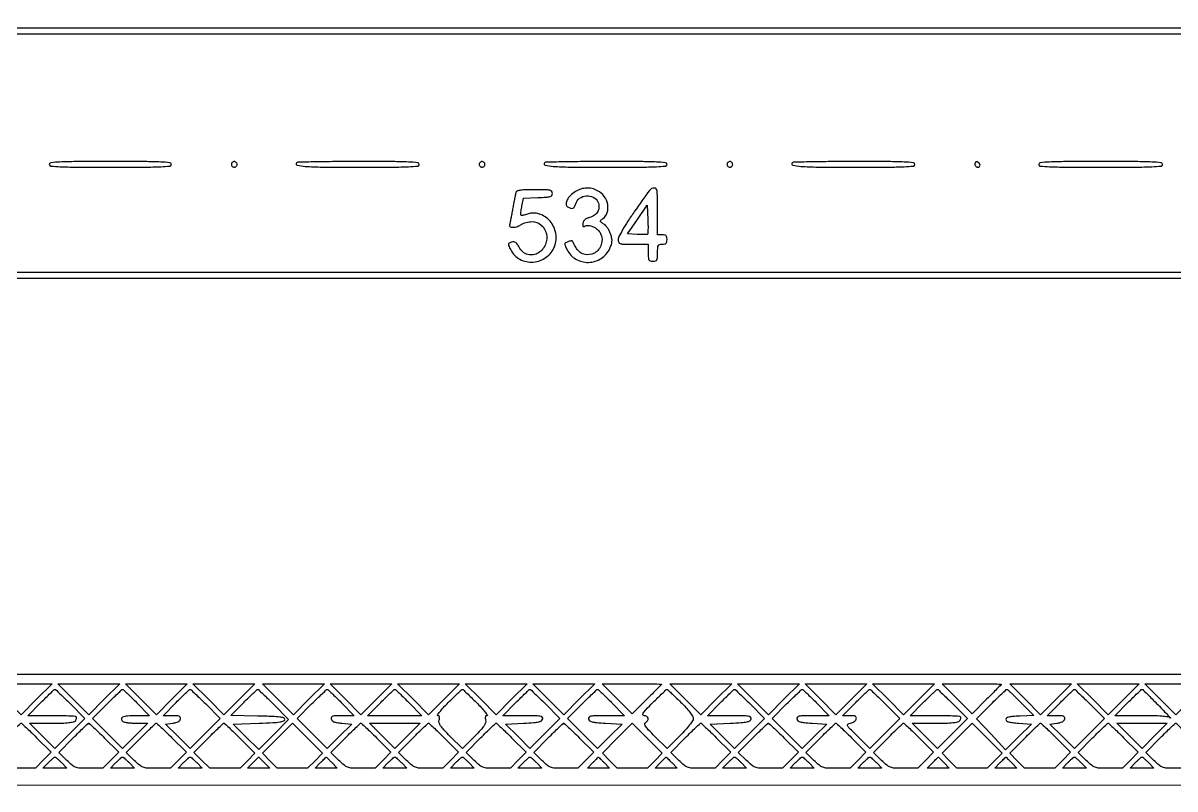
# Model space of a CAD drawing. Extents: x 0 to 836, y 5 to 589.
# Drawn here: x 249.7 to 301.6, y 162.9 to 197.3 of the extents above; entities that cross this region are included whole.
import ezdxf

# ---------------------------------------------------------------- set-up
doc = ezdxf.new("R2010")
doc.units = 0
doc.header["$MEASUREMENT"] = 0

msp = doc.modelspace()

# ---------------------------------------------------------------- linework, layer by layer
for points in [[(201.712326, 537.783562, -0.000001), (217.055896, 537.76491, -0.426088)], [(546.939, 229.3929, -0.000106), (546.943559, 250.949215, -0.000176), (546.957638, 269.095817, -0.000001), (546.976289, 285.583213, -0.415883)], [(836.0595, 588.6891), (420.497259, 588.710259, 0.000013), (261.145696, 588.714318, 0.000021), (126.989856, 588.708632), (4.934769, 588.698274, 0.19889), (4.878609, 588.675009, 0.198853), (4.855343, 588.618859), (4.83877, 516.273901, 0.000036), (4.826254, 436.744061, 0.000021), (4.8222, 342.282364), (4.8222, 95.946129), (4.469225, 95.920114, 0.031904), (4.160456, 95.877435, 0.315999), (4.075312, 95.787407, 0.415411), (4.137995, 95.703578, 0.035338), (4.43445, 95.6826), (4.8222, 95.6826), (4.8222, 50.2101), (4.8222, 4.7376), (420.462, 4.7376), (836.1018, 4.7376)], [(201.712326, 185.847562, -0.000001), (217.055896, 185.82891, -0.426088)], [(604.852986, 529.408162, -0.000002), (620.423836, 529.389509, -0.550615)], [(238.738155, 529.614638, -0.000002), (224.300981, 529.63329, -0.415836)], [(308.18842, 529.408162, -0.000002), (322.638019, 529.38951, -0.415836)], [(531.796111, 538.074638, -0.000002), (517.6951, 538.093291, -0.426056)], [(413.368417, 538.074638, -0.000002), (399.676779, 538.093291, -0.415815)], [(206.267293, 233.405114, -0.000001), (217.051222, 233.389599, -0.0589)], [(77.850638, 481.579418, -0.000002), (77.869294, 494.031443, -0.550517)], [(77.644162, 421.684687, -0.000002), (77.625507, 409.236574, -0.415775)], [(260.324089, 280.728444, -0.000002), (260.333986, 287.287743, -0.41377)], [(77.841889, 210.212758, -0.000002), (77.851786, 217.49274, -0.413814)], [(353.273145, 235.606241, -0.000004), (353.25667, 227.850838, -0.413589)], [(305.42715, 233.496021, -0.000432), (301.379401, 233.499532, -0.000103), (294.648581, 233.512579, -0.000106), (286.917992, 233.530798, -0.000105), (279.15885, 233.552358), (260.3142, 233.608674), (260.3142, 237.993837), (260.3142, 242.379), (286.4979, 242.379, -0.000227), (296.537883, 242.374441, -0.000379), (304.989363, 242.360362, -0.000006), (312.653939, 242.341698, -0.425725)], [(304.989363, 233.308162, -0.000006), (312.653939, 233.289498, -0.425725)], [(208.979583, 196.838892, -0.000018), (219.573002, 196.821664, -0.339554)]]:
    msp.add_lwpolyline(points, format="xyb")
for points in [[(349.8633, 222.206722), (349.4403, 222.098577), (349.419019, 195.057088), (349.397738, 168.0156), (229.731169, 168.0156), (110.0646, 168.0156)], [(228.374113, 196.8642), (273.436809, 196.8642), (318.499504, 196.8642)], [(318.511333, 197.118), (273.465667, 197.118), (228.42, 197.118)], [(230.7888, 185.8662), (275.074705, 185.8662), (319.36061, 185.8662)], [(319.443013, 186.12), (275.158988, 186.12), (230.874964, 186.12)], [(105.5385, 163.0665), (233.00955, 163.045322), (360.4806, 163.024144)]]:
    msp.add_lwpolyline(points)
for points in [[(250.839, 190.9845, 0.384667), (250.90599, 190.910309, 0.013951), (251.3184, 190.879726, 0.010273), (252.030104, 190.86152, 0.001258), (253.5885, 190.8576, 0.001258), (255.146896, 190.86152, 0.010273), (255.8586, 190.879726, 0.013951), (256.27101, 190.910309, 0.384667), (256.338, 190.9845, 0.384667), (256.27101, 191.058691, 0.013951), (255.8586, 191.089274, 0.010273), (255.146896, 191.10748, 0.001258), (253.5885, 191.1114, 0.001258), (252.030104, 191.10748, 0.010273), (251.3184, 191.089274, 0.013951), (250.90599, 191.058691, 0.384667)], [(259.0452, 190.9845, 0.099038), (259.054888, 190.93607, 0.097945), (259.082477, 190.894877, 0.097945), (259.12367, 190.867288, 0.099038), (259.1721, 190.8576, 0.099038), (259.22053, 190.867288, 0.097945), (259.261723, 190.894877, 0.097945), (259.289312, 190.93607, 0.099038), (259.299, 190.9845, 0.099038), (259.289312, 191.03293, 0.097945), (259.261723, 191.074123, 0.097945), (259.22053, 191.101712, 0.099038), (259.1721, 191.1114, 0.099038), (259.12367, 191.101712, 0.097945), (259.082477, 191.074123, 0.097945), (259.054888, 191.03293, 0.099038)], [(261.9803, 191.0573, 0.583018), (262.009151, 190.953167, 0.043311), (262.374307, 190.894886, 0.015849), (263.137321, 190.864345, 0.002078), (264.760693, 190.8576, 0.00126), (266.316186, 190.86152, 0.010291), (267.026632, 190.879728, 0.013996), (267.43824, 190.910323, 0.384592), (267.5052, 190.9845, 0.384454), (267.438295, 191.058652, 0.014077), (267.02815, 191.089269, 0.010325), (266.32, 191.107479, 0.001265), (264.7698, 191.1114, 0.001851), (263.71721, 191.107503, 0.002997), (262.822032, 191.095508, 0.000511), (262.032029, 191.079379, 0.193347)], [(270.2124, 190.9845, 0.099038), (270.222088, 190.93607, 0.097945), (270.249677, 190.894877, 0.097945), (270.29087, 190.867288, 0.099038), (270.3393, 190.8576, 0.099038), (270.38773, 190.867288, 0.097945), (270.428923, 190.894877, 0.097945), (270.456512, 190.93607, 0.099038), (270.4662, 190.9845, 0.099038), (270.456512, 191.03293, 0.097945), (270.428923, 191.074123, 0.097945), (270.38773, 191.101712, 0.099038), (270.3393, 191.1114, 0.099038), (270.29087, 191.101712, 0.097945), (270.249677, 191.074123, 0.097945), (270.222088, 191.03293, 0.099038)], [(273.1475, 191.0573, 0.583018), (273.176351, 190.953167, 0.043311), (273.541507, 190.894886, 0.015849), (274.304521, 190.864345, 0.002078), (275.927893, 190.8576, 0.00126), (277.483386, 190.86152, 0.010291), (278.193832, 190.879728, 0.013996), (278.60544, 190.910323, 0.384592), (278.6724, 190.9845, 0.384454), (278.605495, 191.058652, 0.014077), (278.19535, 191.089269, 0.010325), (277.4872, 191.107479, 0.001265), (275.937, 191.1114, 0.001851), (274.88441, 191.107503, 0.002997), (273.989232, 191.095508, 0.000511), (273.199229, 191.079379, 0.193347)], [(281.3796, 190.9845, 0.099038), (281.389288, 190.93607, 0.097945), (281.416877, 190.894877, 0.097945), (281.45807, 190.867288, 0.099038), (281.5065, 190.8576, 0.099038), (281.55493, 190.867288, 0.097945), (281.596123, 190.894877, 0.097945), (281.623712, 190.93607, 0.099038), (281.6334, 190.9845, 0.099038), (281.623712, 191.03293, 0.097945), (281.596123, 191.074123, 0.097945), (281.55493, 191.101712, 0.099038), (281.5065, 191.1114, 0.099038), (281.45807, 191.101712, 0.097945), (281.416877, 191.074123, 0.097945), (281.389288, 191.03293, 0.099038)], [(284.3147, 191.0573, 0.583018), (284.343551, 190.953167, 0.043311), (284.708707, 190.894886, 0.015849), (285.471721, 190.864345, 0.002078), (287.095093, 190.8576, 0.00126), (288.650586, 190.86152, 0.010291), (289.361032, 190.879728, 0.013996), (289.77264, 190.910323, 0.384592), (289.8396, 190.9845, 0.384454), (289.772695, 191.058652, 0.014077), (289.36255, 191.089269, 0.010325), (288.6544, 191.107479, 0.001265), (287.1042, 191.1114, 0.001851), (286.05161, 191.107503, 0.002997), (285.156432, 191.095508, 0.000511), (284.366429, 191.079379, 0.193347)], [(292.5468, 190.99155, 0.099038), (292.557026, 190.94043, 0.097945), (292.586148, 190.896948, 0.097945), (292.62963, 190.867826, 0.099038), (292.68075, 190.8576, 0.190724), (292.754905, 190.886954, 0.244413), (292.778856, 190.955198, 0.165501), (292.737209, 191.0372, 0.113253), (292.647262, 191.092012, 0.134046), (292.609043, 191.094126, 0.144529), (292.576311, 191.076315, 0.119977), (292.554349, 191.040219, 0.077096)], [(295.4232, 190.9845, 0.38529), (295.49044, 190.910194, 0.013583), (295.90965, 190.879711, 0.01012), (296.632016, 190.861515, 0.001237), (298.215, 190.8576, 0.001237), (299.797984, 190.861515, 0.01012), (300.52035, 190.879711, 0.013583), (300.93956, 190.910194, 0.38529), (301.0068, 190.9845, 0.38529), (300.93956, 191.058806, 0.013583), (300.52035, 191.089289, 0.01012), (299.797984, 191.107485, 0.001237), (298.215, 191.1114, 0.001237), (296.632016, 191.107485, 0.01012), (295.90965, 191.089289, 0.013583), (295.49044, 191.058806, 0.38529)], [(271.866961, 189.73665, 0.02255), (271.84962, 189.668698, 0.002137), (271.815424, 189.500431, 0.002729), (271.776586, 189.299315, 0.002147), (271.736631, 189.081, -0.001804), (271.695706, 188.856512, -0.001915), (271.653945, 188.636718, -0.001823), (271.616572, 188.447733, -0.008796), (271.593044, 188.34075, 0.039745), (271.577476, 188.240866, 0.193045), (271.594424, 188.187262, 0.188632), (271.644042, 188.159489, 0.03774), (271.747179, 188.153091, 0.049849), (271.83554, 188.163127, 0.030749), (271.93633, 188.191477, 0.030656), (272.033495, 188.232211, 0.047361), (272.11092, 188.279991, -0.068732), (272.196163, 188.327707, -0.03001), (272.319751, 188.367713, -0.028995), (272.458162, 188.395063, -0.034291), (272.591229, 188.4042, -0.179822), (273.004949, 188.250436, -0.164577), (273.23663, 187.857622, -0.150691), (273.192053, 187.376973, -0.150917), (272.884514, 187.005247, -0.102459), (272.646359, 186.911274, -0.112636), (272.398947, 186.924325, -0.109373), (272.176215, 187.044535, -0.092118), (272.008541, 187.254319, 0.026345), (271.925302, 187.392165, 0.096487), (271.853288, 187.463761, 0.135642), (271.773928, 187.490102, 0.075329), (271.671719, 187.479894, 0.034678), (271.557543, 187.442154, 0.271415), (271.524919, 187.399431, 0.139326), (271.535691, 187.330388, 0.008024), (271.629419, 187.1352, 0.156184), (272.044327, 186.71038, 0.14216), (272.645738, 186.585392, 0.138346), (273.232922, 186.801374, 0.145825), (273.606345, 187.288757, 0.137805), (273.659686, 187.877973, 0.129501), (273.401438, 188.42486, 0.138656), (272.924036, 188.749022, 0.165582), (272.382813, 188.745102, -0.015626), (272.2837, 188.713988, -0.022771), (272.194502, 188.693348, -0.019615), (272.122067, 188.682946, -0.225934), (272.095697, 188.692303, -0.212282), (272.084699, 188.720909, -0.010292), (272.09219, 188.824923, -0.015263), (272.107812, 188.951302, -0.010272), (272.132999, 189.094535), (272.205367, 189.4617), (272.858584, 189.486409, 0.006199), (273.239236, 189.505536, 0.055294), (273.404089, 189.534356, 0.160844), (273.48188, 189.587863, 0.163774), (273.5118, 189.676759, 0.187788), (273.47692, 189.766354, 0.157711), (273.38769, 189.816905, 0.046473), (273.193588, 189.838289, 0.004211), (272.705445, 189.8424, 0.007328), (272.328587, 189.836877, 0.024042), (272.080412, 189.817634, 0.032009), (271.919143, 189.78671, 0.261313)], [(274.546425, 189.757678, 0.05724), (274.3232, 189.583759, 0.079312), (274.172694, 189.380032, 0.117294), (274.127268, 189.197923, 0.260038), (274.19341, 189.076237, 0.05749), (274.330869, 189.009961, 0.172685), (274.433525, 189.01074, 0.181409), (274.509357, 189.075722, 0.064459), (274.562463, 189.210777, -0.175745), (274.728153, 189.456195, -0.138244), (275.031177, 189.568277, -0.136796), (275.35055, 189.506067, -0.171396), (275.558657, 189.290166, -0.106441), (275.607013, 189.069198, -0.124181), (275.555283, 188.861182, -0.117926), (275.407824, 188.694942, -0.089777), (275.185956, 188.592825, 0.037174), (275.055805, 188.54874, 0.078838), (274.965782, 188.492519, 0.096747), (274.909005, 188.419709, 0.081497), (274.879436, 188.32636, 0.02891), (274.872374, 188.244764, 0.119365), (274.882581, 188.196657, 0.276238), (274.907807, 188.179946, 0.151038), (274.94495, 188.189579, -0.159397), (275.120298, 188.232014, -0.083857), (275.340039, 188.176836, -0.077814), (275.545622, 188.045453, -0.100804), (275.679995, 187.867181, -0.191519), (275.712901, 187.373201, -0.191007), (275.397674, 186.990802, -0.202782), (274.922363, 186.941295, -0.203787), (274.55707, 187.247995, 0.002093), (274.503492, 187.35231, 0.003032), (274.45523, 187.44395, 0.001553), (274.413615, 187.521241, 0.050235), (274.401623, 187.538867, 0.2614), (274.385778, 187.544862, 0.016535), (274.335013, 187.535479, 0.020895), (274.272457, 187.518997, 0.013728), (274.201909, 187.49508, 0.039093), (274.096159, 187.446265, 0.24682), (274.064872, 187.398115, 0.130591), (274.077223, 187.325045, 0.008927), (274.168477, 187.133712, 0.147626), (274.563649, 186.714607, 0.139204), (275.134338, 186.571912, 0.136262), (275.704128, 186.749713, 0.139495), (276.094556, 187.194625, 0.026915), (276.165526, 187.367647, 0.065692), (276.193411, 187.502277, 0.065092), (276.185543, 187.640275, 0.02604), (276.140646, 187.824513, 0.04112), (276.087715, 187.95966, 0.032659), (276.009695, 188.095679, 0.03366), (275.920012, 188.21283, 0.067627), (275.832253, 188.289042, -0.011292), (275.699636, 188.380281, -0.194404), (275.672132, 188.423998, -0.269165), (275.687617, 188.466643, -0.021404), (275.786753, 188.542605, 0.167484), (275.980332, 188.80928, 0.122146), (275.999855, 189.177834, 0.109855), (275.841114, 189.544068, 0.116958), (275.544969, 189.798668, 0.058259), (275.293173, 189.893693, 0.071498), (275.043367, 189.919193, 0.070868), (274.794741, 189.873301, 0.055932)], [(277.210761, 188.870193, 0.007362), (276.906358, 188.420299, 0.013352), (276.672841, 188.042337, 0.012012), (276.506721, 187.740203, 0.120245), (276.4728, 187.601193, 0.092874), (276.495863, 187.478099, 0.227966), (276.561409, 187.416781, 0.071609), (276.708339, 187.392942, 0.004467), (277.1496, 187.389), (277.8264, 187.389), (277.8264, 187.0083, 0.012699), (277.832159, 186.781582, 0.114574), (277.8593, 186.68682, 0.210352), (277.918888, 186.641611, 0.058662), (278.0379, 186.6276, 0.058662), (278.156912, 186.641611, 0.210352), (278.2165, 186.68682, 0.114574), (278.243641, 186.781582, 0.012699), (278.2494, 187.0083, -0.012699), (278.255159, 187.235018, -0.114574), (278.2823, 187.32978, -0.210352), (278.341888, 187.374989, -0.058662), (278.4609, 187.389, 0.045527), (278.568216, 187.398792, 0.152009), (278.6301, 187.4313, 0.152009), (278.662608, 187.493184, 0.045527), (278.6724, 187.6005, 0.045527), (278.662608, 187.707816, 0.152009), (278.6301, 187.7697, 0.152009), (278.568216, 187.802208, 0.045527), (278.4609, 187.812), (278.2494, 187.812), (278.2494, 188.8695, 0.010163), (278.230669, 189.790994, 0.402164), (278.096589, 189.919818, 0.239335), (277.884227, 189.812168, 0.005555)], [(277.797199, 187.839199, -0.185124), (277.766615, 187.825567, -0.007561), (277.643912, 187.820894, -0.012318), (277.495705, 187.821143, -0.008332), (277.326893, 187.828404), (276.893277, 187.8543), (277.338689, 188.49775), (277.7841, 189.141199), (277.808995, 188.508545, -0.005621), (277.815882, 188.263423, -0.008617), (277.815799, 188.050954, -0.003925), (277.811228, 187.871534, -0.190267)], [(251.792791, 166.681221), (252.446513, 166.023643), (251.769054, 165.350157), (251.091595, 164.676672), (250.521931, 165.246336), (249.952267, 165.816), (250.935175, 165.816, 0.005996), (251.408802, 165.82168, 0.020261), (251.717539, 165.841621, 0.027507), (251.922056, 165.874629, 0.167299), (252.012307, 165.929534, 0.050768), (252.044236, 165.97709, 0.066538), (252.062502, 166.026069, 0.082297), (252.06507, 166.068942, 0.171918), (252.050866, 166.098734, 0.182761), (252.001255, 166.121119, 0.003146), (251.699507, 166.138048, 0.007543), (251.34408, 166.150374, 0.004895), (250.932919, 166.1544), (249.870638, 166.1544), (250.4583, 166.7466, -0.003703), (250.686918, 166.973596, -0.00582), (250.887012, 167.164841, -0.001892), (251.061813, 167.326828, -0.188067), (251.092516, 167.3388, -0.189144), (251.123429, 167.326672, -0.001555), (251.317425, 167.145636, -0.005264), (251.538845, 166.933287, -0.00333)], [(254.7729, 166.7466), (255.360562, 166.1544), (254.754474, 166.1544, 0.020663), (254.368017, 166.138423, 0.081562), (254.137845, 166.080776, 0.326708), (254.086437, 165.993254, 0.23038), (254.148711, 165.892437, 0.096694), (254.2227, 165.863584, 0.014771), (254.37993, 165.839903, 0.016053), (254.569525, 165.823203, 0.013299), (254.772117, 165.817295), (255.278933, 165.816), (254.709269, 165.246336), (254.139605, 164.676672), (253.462146, 165.350157), (252.784687, 166.023643), (253.438409, 166.681221, -0.00333), (253.692355, 166.933287, -0.005264), (253.913775, 167.145636, -0.001555), (254.107771, 167.326672, -0.189144), (254.138684, 167.3388, -0.188067), (254.169387, 167.326828, -0.001892), (254.344188, 167.164841, -0.00582), (254.544282, 166.973596, -0.003703)], [(257.883991, 166.681221), (258.537713, 166.023643), (257.861088, 165.350986), (257.184463, 164.678329), (256.630819, 165.226015), (256.077175, 165.7737), (256.397118, 165.816, 0.028895), (256.540966, 165.843549, 0.063432), (256.645101, 165.884382, 0.089172), (256.712398, 165.938608, 0.132422), (256.745234, 166.00635, 0.139513), (256.738537, 166.081234, 0.210716), (256.693098, 166.127002, 0.08202), (256.588543, 166.149285, 0.011576), (256.367622, 166.1544), (255.961838, 166.1544), (256.5495, 166.7466, -0.003703), (256.778118, 166.973596, -0.00582), (256.978212, 167.164841, -0.001892), (257.153013, 167.326828, -0.188067), (257.183716, 167.3388, -0.189144), (257.214629, 167.326672, -0.001555), (257.408625, 167.145636, -0.005264), (257.630045, 166.933287, -0.00333)], [(260.9487, 166.662), (261.621531, 165.9852), (260.948769, 165.308469), (260.276007, 164.631738), (259.700267, 165.202719), (259.124528, 165.7737), (260.290414, 165.816, 0.003698), (260.915928, 165.843328, 0.02327), (261.233786, 165.874446, 0.047527), (261.40766, 165.916831, 0.319421), (261.4563, 165.9852, 0.326062), (261.406505, 166.053441, 0.046912), (261.22755, 166.092758, 0.022444), (260.897946, 166.118399, 0.003367), (260.234274, 166.135673), (259.012247, 166.159247), (259.597505, 166.749023, -0.003718), (259.825201, 166.97509, -0.005842), (260.024518, 167.165553, -0.001907), (260.198621, 167.326835, -0.188013), (260.229316, 167.3388, -0.189472), (260.26028, 167.326629, -0.001474), (260.459838, 167.13999, -0.005123), (260.687427, 166.921436, -0.003235)], [(263.9943, 166.7466), (264.581962, 166.1544), (264.049278, 166.1544, 0.007622), (263.748673, 166.149817, 0.063813), (263.614745, 166.128487, 0.196611), (263.557007, 166.082398, 0.175867), (263.54468, 166.00635, 0.152263), (263.583433, 165.933642, 0.099758), (263.663462, 165.881203, 0.05625), (263.799364, 165.843766, 0.015512), (264.019612, 165.816), (264.466458, 165.7737), (263.912898, 165.226015), (263.359337, 164.678329), (262.682712, 165.350986), (262.006087, 166.023643), (262.659809, 166.681221, -0.00333), (262.913755, 166.933287, -0.005264), (263.135175, 167.145636, -0.001555), (263.329171, 167.326672, -0.189144), (263.360084, 167.3388, -0.188067), (263.390787, 167.326828, -0.001892), (263.565588, 167.164841, -0.00582), (263.765682, 166.973596, -0.003703)], [(267.0399, 166.7466), (267.627562, 166.1544), (266.4054, 166.1544), (265.183238, 166.1544), (265.7709, 166.7466, -0.003726), (265.999538, 166.973596, -0.005853), (266.199695, 167.164841, -0.001914), (266.374522, 167.326765, -0.187987), (266.4054, 167.3388, -0.187987), (266.436278, 167.326765, -0.001914), (266.611105, 167.164841, -0.005853), (266.811262, 166.973596, -0.003726)], [(270.0855, 166.7466, -0.009011), (270.303075, 166.519294, -0.017372), (270.467445, 166.328359, -0.016835), (270.575753, 166.183604, -0.606072), (270.56051, 166.1544, 0.144707), (270.515174, 166.140999, 0.171867), (270.488102, 166.105794, 0.104602), (270.481665, 166.045693, 0.036055), (270.49686, 165.959159, -0.134396), (270.494192, 165.833842, -0.076563), (270.429021, 165.695877, -0.040335), (270.282686, 165.512964, -0.00862), (269.998431, 165.221353), (269.451, 164.678788), (268.903569, 165.221353, -0.00862), (268.619314, 165.512964, -0.040335), (268.472979, 165.695877, -0.076563), (268.407808, 165.833842, -0.134396), (268.40514, 165.959159, 0.036055), (268.420335, 166.045693, 0.104602), (268.413898, 166.105794, 0.171867), (268.386826, 166.140999, 0.144707), (268.34149, 166.1544, -0.606072), (268.326247, 166.183604, -0.016835), (268.434555, 166.328359, -0.017372), (268.598925, 166.519294, -0.009011), (268.8165, 166.7466, -0.003726), (269.045138, 166.973596, -0.005853), (269.245295, 167.164841, -0.001914), (269.420122, 167.326765, -0.187987), (269.451, 167.3388, -0.187987), (269.481878, 167.326765, -0.001914), (269.656705, 167.164841, -0.005853), (269.856862, 166.973596, -0.003726)], [(273.196591, 166.681221), (273.850313, 166.023643), (273.173688, 165.350986), (272.497063, 164.678329), (271.943919, 165.226015), (271.390775, 165.7737), (272.217751, 165.816, 0.005533), (272.673214, 165.844354, 0.036458), (272.899039, 165.877589, 0.0873), (273.019529, 165.927563, 0.206615), (273.072966, 166.00635, 0.266838), (273.04583, 166.084795, 0.138501), (272.949044, 166.130476, 0.037808), (272.727886, 166.150466, 0.003642), (272.187822, 166.1544), (271.274438, 166.1544), (271.8621, 166.7466, -0.003703), (272.090718, 166.973596, -0.00582), (272.290812, 167.164841, -0.001892), (272.465613, 167.326828, -0.188067), (272.496316, 167.3388, -0.189144), (272.527229, 167.326672, -0.001555), (272.721225, 167.145636, -0.005264), (272.942645, 166.933287, -0.00333)], [(276.1767, 166.7466), (276.764362, 166.1544), (275.935578, 166.1544, 0.00413), (275.448741, 166.150378, 0.041609), (275.246924, 166.130192, 0.150715), (275.159161, 166.084273, 0.24945), (275.135, 166.00635, 0.19589), (275.18548, 165.92848, 0.091914), (275.296732, 165.878069, 0.03978), (275.50288, 165.844246, 0.006549), (275.905688, 165.816), (276.648169, 165.7737), (276.094953, 165.226015), (275.541737, 164.678329), (274.865112, 165.350986), (274.188487, 166.023643), (274.842209, 166.681221, -0.00333), (275.096155, 166.933287, -0.005264), (275.317575, 167.145636, -0.001555), (275.511571, 167.326672, -0.189144), (275.542484, 167.3388, -0.188067), (275.573187, 167.326828, -0.001892), (275.747988, 167.164841, -0.00582), (275.948082, 166.973596, -0.003703)], [(278.4186, 167.569465, -0.194734), (278.412197, 167.553647, -0.000411), (278.225436, 167.361096, -0.00269), (278.013128, 167.144903, -0.001656), (277.761021, 166.892609), (277.103443, 166.238887), (276.430556, 166.915743), (275.757669, 167.5926), (277.088135, 167.5926, -0.001629), (277.598301, 167.590938, -0.002717), (278.027776, 167.585804, -0.000298), (278.409297, 167.578943, -0.408783)], [(279.283627, 166.770019, -0.012739), (279.513682, 166.52979, -0.020229), (279.696634, 166.311628, -0.019656), (279.826646, 166.128775, -0.145712), (279.8568, 166.0275, -0.147105), (279.826069, 165.925309, -0.019202), (279.692041, 165.738609, -0.019835), (279.50327, 165.514806, -0.012223), (279.264688, 165.266188), (278.672576, 164.678613), (278.123181, 165.223125, -0.007057), (277.845151, 165.506573, -0.03982), (277.711675, 165.670944, -0.106564), (277.669486, 165.773546, -0.319881), (277.700093, 165.838322, 0.115345), (277.799647, 165.929203, 0.201213), (277.821936, 166.036881, 0.218223), (277.760892, 166.1219, 0.130324), (277.638319, 166.1544, -0.323479), (277.586146, 166.192099, -0.232284), (277.596331, 166.265927, -0.042188), (277.722217, 166.42227, -0.004832), (278.0379, 166.7466, -0.003377), (278.266227, 166.973603, -0.005335), (278.465405, 167.164841, -0.001596), (278.639854, 167.32775, -0.189214), (278.668008, 167.3388, -0.18692), (278.696188, 167.327884, -0.001681), (278.866355, 167.171721, -0.005458), (279.060856, 166.988042, -0.003462)], [(282.417991, 166.681221), (283.071713, 166.023643), (282.395088, 165.350986), (281.718463, 164.678329), (281.16538, 165.226015), (280.612298, 165.7737), (281.523783, 165.816, 0.004772), (282.032013, 165.844449, 0.033609), (282.277433, 165.877198, 0.08253), (282.407296, 165.926752, 0.216517), (282.463537, 166.00635, 0.282652), (282.433608, 166.085323, 0.127204), (282.327603, 166.130712, 0.034636), (282.087117, 166.150539, 0.003254), (281.493822, 166.1544), (280.495838, 166.1544), (281.0835, 166.7466, -0.003703), (281.312118, 166.973596, -0.00582), (281.512212, 167.164841, -0.001892), (281.687013, 167.326828, -0.188067), (281.717716, 167.3388, -0.189144), (281.748629, 167.326672, -0.001555), (281.942625, 167.145636, -0.005264), (282.164045, 166.933287, -0.00333)], [(285.3981, 166.7466), (285.985762, 166.1544), (285.241578, 166.1544, 0.004765), (284.807965, 166.150268, 0.046242), (284.625504, 166.129843, 0.163702), (284.546563, 166.083757, 0.230421), (284.525564, 166.00635, 0.184331), (284.572922, 165.929554, 0.09605), (284.675074, 165.878673, 0.043672), (284.861429, 165.844124, 0.007957), (285.211736, 165.816), (285.869739, 165.7737), (285.316438, 165.226015), (284.763137, 164.678329), (284.086512, 165.350986), (283.409887, 166.023643), (284.063609, 166.681221, -0.00333), (284.317555, 166.933287, -0.005264), (284.538975, 167.145636, -0.001555), (284.732971, 167.326672, -0.189144), (284.763884, 167.3388, -0.188067), (284.794587, 167.326828, -0.001892), (284.969388, 167.164841, -0.00582), (285.169482, 166.973596, -0.003703)], [(288.509191, 166.681221), (289.162913, 166.023643), (288.486288, 165.350986), (287.809663, 164.678329), (287.256294, 165.226015, -0.002809), (286.886969, 165.595678, -0.071309), (286.802381, 165.710015, -0.404578), (286.820148, 165.773148, -0.08689), (286.93778, 165.816652, 0.052107), (287.031565, 165.844129, 0.059304), (287.113327, 165.889606, 0.067228), (287.172946, 165.946308, 0.122094), (287.20102, 166.007002, 0.116354), (287.197993, 166.080066, 0.210881), (287.160661, 166.125413, 0.099784), (287.075857, 166.148652, 0.01714), (286.908222, 166.1544), (286.587038, 166.1544), (287.1747, 166.7466, -0.003703), (287.403318, 166.973596, -0.00582), (287.603412, 167.164841, -0.001892), (287.778213, 167.326828, -0.188067), (287.808916, 167.3388, -0.189144), (287.839829, 167.326672, -0.001555), (288.033825, 167.145636, -0.005264), (288.255245, 166.933287, -0.00333)], [(291.554791, 166.681221), (292.208513, 166.023643), (291.531054, 165.350157), (290.853595, 164.676672), (290.283931, 165.246336), (289.714267, 165.816), (290.739475, 165.816, 0.005649), (291.235852, 165.821608, 0.019623), (291.556106, 165.841436, 0.026613), (291.767318, 165.874285, 0.169231), (291.858907, 165.929534, 0.050768), (291.890836, 165.97709, 0.066538), (291.909102, 166.026069, 0.082297), (291.91167, 166.068942, 0.171918), (291.897466, 166.098734, 0.183447), (291.847639, 166.121138, 0.002935), (291.533681, 166.138048, 0.007277), (291.164599, 166.150375, 0.004708), (290.737219, 166.1544), (289.632638, 166.1544), (290.2203, 166.7466, -0.003703), (290.448918, 166.973596, -0.00582), (290.649012, 167.164841, -0.001892), (290.823813, 167.326828, -0.188067), (290.854516, 167.3388, -0.189144), (290.885429, 167.326672, -0.001555), (291.079425, 167.145636, -0.005264), (291.300845, 166.933287, -0.00333)], [(293.7312, 167.569465, -0.194734), (293.724797, 167.553647, -0.000411), (293.538036, 167.361096, -0.00269), (293.325728, 167.144903, -0.001656), (293.073621, 166.892609), (292.416043, 166.238887), (291.743156, 166.915743), (291.070269, 167.5926), (292.400735, 167.5926, -0.001629), (292.910901, 167.590938, -0.002717), (293.340376, 167.585804, -0.000298), (293.721897, 167.578943, -0.408783)], [(294.615524, 166.750607), (295.199209, 166.162414), (294.570955, 166.137257, 0.008408), (294.251595, 166.119086, 0.040976), (294.072752, 166.091039, 0.089347), (293.976324, 166.048474, 0.249197), (293.9427, 165.9852, 0.238443), (293.974544, 165.922222, 0.087199), (294.06659, 165.876555, 0.043133), (294.233355, 165.842685, 0.010156), (294.516838, 165.816), (295.090975, 165.7737), (294.509419, 165.197395), (293.927863, 164.621091), (293.273707, 165.316464), (292.61955, 166.011837), (293.27914, 166.675318, -0.0033), (293.535337, 166.929647, -0.00522), (293.758651, 167.143902, -0.00153), (293.954355, 167.326659, -0.189247), (293.985284, 167.3388, -0.187978), (294.015974, 167.326839, -0.001916), (294.18962, 167.166018, -0.005857), (294.38843, 166.976067, -0.003728)], [(297.730591, 166.681221), (298.384313, 166.023643), (297.707688, 165.350986), (297.031063, 164.678329), (296.477419, 165.226015), (295.923775, 165.7737), (296.243718, 165.816, 0.028895), (296.387566, 165.843549, 0.063432), (296.491701, 165.884382, 0.089172), (296.558998, 165.938608, 0.132422), (296.591834, 166.00635, 0.139513), (296.585137, 166.081234, 0.210716), (296.539698, 166.127002, 0.08202), (296.435143, 166.149285, 0.011576), (296.214222, 166.1544), (295.808438, 166.1544), (296.3961, 166.7466, -0.003703), (296.624718, 166.973596, -0.00582), (296.824812, 167.164841, -0.001892), (296.999613, 167.326828, -0.188067), (297.030316, 167.3388, -0.189144), (297.061229, 167.326672, -0.001555), (297.255225, 167.145636, -0.005264), (297.476645, 166.933287, -0.00333)], [(300.797285, 166.641914, -0.001476), (301.048059, 166.381403, -0.003249), (301.237839, 166.180489, -0.004815), (301.353562, 166.053949, -0.935531), (301.34943, 166.049714, 0.141541), (301.241014, 166.098814, 0.01606), (300.970677, 166.129197, 0.014651), (300.586608, 166.14861, 0.0053), (300.040399, 166.1544), (298.854038, 166.1544), (299.4417, 166.7466, -0.003703), (299.670318, 166.973596, -0.00582), (299.870412, 167.164841, -0.001892), (300.045213, 167.326828, -0.188067), (300.075916, 167.3388, -0.192926), (300.106752, 167.326442, -0.00145), (300.307021, 167.13409, -0.005113), (300.535249, 166.909051, -0.003225)], [(250.265474, 165.162936), (250.92239, 164.509872), (250.566981, 164.147736), (250.211571, 163.7856), (249.576738, 163.7856, -0.010065), (249.166228, 163.793864, -0.075893), (248.976226, 163.830752, -0.090969), (248.820306, 163.920999, -0.017476), (248.578315, 164.142436), (248.214725, 164.499272), (248.869228, 165.157636, -0.003031), (249.123181, 165.41001, -0.004814), (249.343929, 165.622606, -0.001304), (249.537832, 165.804827, -0.19018), (249.566144, 165.816, -0.188692), (249.594515, 165.804898, -0.001301), (249.789067, 165.624162, -0.004795), (250.010595, 165.413277, -0.003019)], [(253.311074, 165.162936), (253.96799, 164.509872), (253.612581, 164.147736), (253.257171, 163.7856), (252.622338, 163.7856, -0.010065), (252.211828, 163.793864, -0.075893), (252.021826, 163.830752, -0.090969), (251.865906, 163.920999, -0.017476), (251.623915, 164.142436), (251.260325, 164.499272), (251.914828, 165.157636, -0.003031), (252.168781, 165.41001, -0.004814), (252.389529, 165.622606, -0.001304), (252.583432, 165.804827, -0.19018), (252.611744, 165.816, -0.188692), (252.640115, 165.804898, -0.001301), (252.834667, 165.624162, -0.004795), (253.056195, 165.413277, -0.003019)], [(256.356674, 165.162936), (257.01359, 164.509872), (256.658181, 164.147736), (256.302771, 163.7856), (255.667938, 163.7856, -0.010065), (255.257428, 163.793864, -0.075893), (255.067426, 163.830752, -0.090969), (254.911506, 163.920999, -0.017476), (254.669515, 164.142436), (254.305925, 164.499272), (254.960428, 165.157636, -0.003031), (255.214381, 165.41001, -0.004814), (255.435129, 165.622606, -0.001304), (255.629032, 165.804827, -0.19018), (255.657344, 165.816, -0.188692), (255.685715, 165.804898, -0.001301), (255.880267, 165.624162, -0.004795), (256.101795, 165.413277, -0.003019)], [(259.424893, 165.140213), (260.096717, 164.464426), (259.765289, 164.125013), (259.433861, 163.7856), (258.756283, 163.7856), (258.078704, 163.7856), (257.715115, 164.142436), (257.351525, 164.499272), (258.006028, 165.157636, -0.003306), (258.260254, 165.410003, -0.005228), (258.481862, 165.622606, -0.001534), (258.676063, 165.803935, -0.189229), (258.7068, 165.816, -0.189524), (258.737583, 165.803897, -0.001461), (258.936826, 165.617488, -0.0051), (259.164026, 165.39926, -0.003221)], [(265.578074, 165.162936), (266.23499, 164.509872), (265.879581, 164.147736), (265.524171, 163.7856), (264.889338, 163.7856, -0.010065), (264.478828, 163.793864, -0.075893), (264.288826, 163.830752, -0.090969), (264.132906, 163.920999, -0.017476), (263.890915, 164.142436), (263.527325, 164.499272), (264.181828, 165.157636, -0.003031), (264.435781, 165.41001, -0.004814), (264.656529, 165.622606, -0.001304), (264.850432, 165.804827, -0.19018), (264.878744, 165.816, -0.188692), (264.907115, 165.804898, -0.001301), (265.101667, 165.624162, -0.004795), (265.323195, 165.413277, -0.003019)], [(268.623674, 165.162936), (269.28059, 164.509872), (268.925181, 164.147736), (268.569771, 163.7856), (267.934938, 163.7856, -0.010065), (267.524428, 163.793864, -0.075893), (267.334426, 163.830752, -0.090969), (267.178506, 163.920999, -0.017476), (266.936515, 164.142436), (266.572925, 164.499272), (267.227428, 165.157636, -0.003031), (267.481381, 165.41001, -0.004814), (267.702129, 165.622606, -0.001304), (267.896032, 165.804827, -0.19018), (267.924344, 165.816, -0.188692), (267.952715, 165.804898, -0.001301), (268.147267, 165.624162, -0.004795), (268.368795, 165.413277, -0.003019)], [(271.669274, 165.162936), (272.32619, 164.509872), (271.970781, 164.147736), (271.615371, 163.7856), (270.980538, 163.7856, -0.010065), (270.570028, 163.793864, -0.075893), (270.380026, 163.830752, -0.090969), (270.224106, 163.920999, -0.017476), (269.982115, 164.142436), (269.618525, 164.499272), (270.273028, 165.157636, -0.003031), (270.526981, 165.41001, -0.004814), (270.747729, 165.622606, -0.001304), (270.941632, 165.804827, -0.19018), (270.969944, 165.816, -0.188692), (270.998315, 165.804898, -0.001301), (271.192867, 165.624162, -0.004795), (271.414395, 165.413277, -0.003019)], [(274.714874, 165.162936), (275.37179, 164.509872), (275.016381, 164.147736), (274.660971, 163.7856), (274.026138, 163.7856, -0.010065), (273.615628, 163.793864, -0.075893), (273.425626, 163.830752, -0.090969), (273.269706, 163.920999, -0.017476), (273.027715, 164.142436), (272.664125, 164.499272), (273.318628, 165.157636, -0.003031), (273.572581, 165.41001, -0.004814), (273.793329, 165.622606, -0.001304), (273.987232, 165.804827, -0.19018), (274.015544, 165.816, -0.188692), (274.043915, 165.804898, -0.001301), (274.238467, 165.624162, -0.004795), (274.459995, 165.413277, -0.003019)], [(280.890674, 165.162936), (281.54759, 164.509872), (281.192181, 164.147736), (280.836771, 163.7856), (280.201938, 163.7856, -0.010065), (279.791428, 163.793864, -0.075893), (279.601426, 163.830752, -0.090969), (279.445506, 163.920999, -0.017476), (279.203515, 164.142436), (278.839925, 164.499272), (279.494428, 165.157636, -0.003031), (279.748381, 165.41001, -0.004814), (279.969129, 165.622606, -0.001304), (280.163032, 165.804827, -0.19018), (280.191344, 165.816, -0.188692), (280.219715, 165.804898, -0.001301), (280.414267, 165.624162, -0.004795), (280.635795, 165.413277, -0.003019)], [(283.936274, 165.162936), (284.59319, 164.509872), (284.237781, 164.147736), (283.882371, 163.7856), (283.247538, 163.7856, -0.010065), (282.837028, 163.793864, -0.075893), (282.647026, 163.830752, -0.090969), (282.491106, 163.920999, -0.017476), (282.249115, 164.142436), (281.885525, 164.499272), (282.540028, 165.157636, -0.003031), (282.793981, 165.41001, -0.004814), (283.014729, 165.622606, -0.001304), (283.208632, 165.804827, -0.19018), (283.236944, 165.816, -0.188692), (283.265315, 165.804898, -0.001301), (283.459867, 165.624162, -0.004795), (283.681395, 165.413277, -0.003019)], [(286.981874, 165.162936), (287.63879, 164.509872), (287.283381, 164.147736), (286.927971, 163.7856), (286.293138, 163.7856, -0.010065), (285.882628, 163.793864, -0.075893), (285.692626, 163.830752, -0.090969), (285.536706, 163.920999, -0.017476), (285.294715, 164.142436), (284.931125, 164.499272), (285.585628, 165.157636, -0.003031), (285.839581, 165.41001, -0.004814), (286.060329, 165.622606, -0.001304), (286.254232, 165.804827, -0.19018), (286.282544, 165.816, -0.188692), (286.310915, 165.804898, -0.001301), (286.505467, 165.624162, -0.004795), (286.726995, 165.413277, -0.003019)], [(290.027474, 165.162936), (290.68439, 164.509872), (290.328981, 164.147736), (289.973571, 163.7856), (289.338738, 163.7856, -0.010065), (288.928228, 163.793864, -0.075893), (288.738226, 163.830752, -0.090969), (288.582306, 163.920999, -0.017476), (288.340315, 164.142436), (287.976725, 164.499272), (288.631228, 165.157636, -0.003031), (288.885181, 165.41001, -0.004814), (289.105929, 165.622606, -0.001304), (289.299832, 165.804827, -0.19018), (289.328144, 165.816, -0.188692), (289.356515, 165.804898, -0.001301), (289.551067, 165.624162, -0.004795), (289.772595, 165.413277, -0.003019)], [(296.203274, 165.162936), (296.86019, 164.509872), (296.504781, 164.147736), (296.149371, 163.7856), (295.465055, 163.7856), (294.780739, 163.7856), (294.449311, 164.125013), (294.117883, 164.464426), (294.789707, 165.140213, -0.002953), (295.050302, 165.399267, -0.004696), (295.276641, 165.617488, -0.001242), (295.475593, 165.804795, -0.190448), (295.503944, 165.816, -0.188692), (295.532315, 165.804898, -0.001301), (295.726867, 165.624162, -0.004795), (295.948395, 165.413277, -0.003019)], [(299.248874, 165.162936), (299.90579, 164.509872), (299.550381, 164.147736), (299.194971, 163.7856), (298.560138, 163.7856, -0.010065), (298.149628, 163.793864, -0.075893), (297.959626, 163.830752, -0.090969), (297.803706, 163.920999, -0.017476), (297.561715, 164.142436), (297.198125, 164.499272), (297.852628, 165.157636, -0.003031), (298.106581, 165.41001, -0.004814), (298.327329, 165.622606, -0.001304), (298.521232, 165.804827, -0.19018), (298.549544, 165.816, -0.188692), (298.577915, 165.804898, -0.001301), (298.772467, 165.624162, -0.004795), (298.993995, 165.413277, -0.003019)], [(302.294474, 165.162936), (302.95139, 164.509872), (302.595981, 164.147736), (302.240571, 163.7856), (301.605738, 163.7856, -0.010065), (301.195228, 163.793864, -0.075893), (301.005226, 163.830752, -0.090969), (300.849306, 163.920999, -0.017476), (300.607315, 164.142436), (300.243725, 164.499272), (300.898228, 165.157636, -0.003031), (301.152181, 165.41001, -0.004814), (301.372929, 165.622606, -0.001304), (301.566832, 165.804827, -0.19018), (301.595144, 165.816, -0.188692), (301.623515, 165.804898, -0.001301), (301.818067, 165.624162, -0.004795), (302.039595, 165.413277, -0.003019)], [(251.3889, 164.0394), (251.632056, 163.7856), (251.0928, 163.7856), (250.553544, 163.7856), (250.7967, 164.0394, -0.010122), (250.893704, 164.136632, -0.014427), (250.983981, 164.218646, -0.01032), (251.061473, 164.282341, -0.168402), (251.0928, 164.2932, -0.168402), (251.124127, 164.282341, -0.01032), (251.201619, 164.218646, -0.014427), (251.291896, 164.136632, -0.010122)], [(254.4345, 164.0394), (254.677656, 163.7856), (254.1384, 163.7856), (253.599144, 163.7856), (253.8423, 164.0394, -0.010122), (253.939304, 164.136632, -0.014427), (254.029581, 164.218646, -0.01032), (254.107073, 164.282341, -0.168402), (254.1384, 164.2932, -0.168402), (254.169727, 164.282341, -0.01032), (254.247219, 164.218646, -0.014427), (254.337496, 164.136632, -0.010122)], [(257.4801, 164.0394), (257.723256, 163.7856), (257.184, 163.7856), (256.644744, 163.7856), (256.8879, 164.0394, -0.010122), (256.984904, 164.136632, -0.014427), (257.075181, 164.218646, -0.01032), (257.152673, 164.282341, -0.168402), (257.184, 164.2932, -0.168402), (257.215327, 164.282341, -0.01032), (257.292819, 164.218646, -0.014427), (257.383096, 164.136632, -0.010122)], [(260.5257, 164.0394), (260.768856, 163.7856), (260.2719, 163.7856), (259.774944, 163.7856), (260.0181, 164.0394, -0.002047), (260.112087, 164.1367, -0.003307), (260.192956, 164.218646, -0.000609), (260.26472, 164.290236, -0.19828), (260.2719, 164.2932, -0.19828), (260.27908, 164.290236, -0.000609), (260.350844, 164.218646, -0.003307), (260.431713, 164.1367, -0.002047)], [(263.5713, 164.0394), (263.814456, 163.7856), (263.3175, 163.7856), (262.820544, 163.7856), (263.0637, 164.0394, -0.002047), (263.157687, 164.1367, -0.003307), (263.238556, 164.218646, -0.000609), (263.31032, 164.290236, -0.19828), (263.3175, 164.2932, -0.19828), (263.32468, 164.290236, -0.000609), (263.396444, 164.218646, -0.003307), (263.477313, 164.1367, -0.002047)], [(266.7015, 164.0394), (266.944656, 163.7856), (266.4054, 163.7856), (265.866144, 163.7856), (266.1093, 164.0394, -0.010122), (266.206304, 164.136632, -0.014427), (266.296581, 164.218646, -0.01032), (266.374073, 164.282341, -0.168402), (266.4054, 164.2932, -0.168402), (266.436727, 164.282341, -0.01032), (266.514219, 164.218646, -0.014427), (266.604496, 164.136632, -0.010122)], [(269.7471, 164.0394), (269.990256, 163.7856), (269.451, 163.7856), (268.911744, 163.7856), (269.1549, 164.0394, -0.010122), (269.251904, 164.136632, -0.014427), (269.342181, 164.218646, -0.01032), (269.419673, 164.282341, -0.168402), (269.451, 164.2932, -0.168402), (269.482327, 164.282341, -0.01032), (269.559819, 164.218646, -0.014427), (269.650096, 164.136632, -0.010122)], [(272.7927, 164.0394), (273.035856, 163.7856), (272.4966, 163.7856), (271.957344, 163.7856), (272.2005, 164.0394, -0.010122), (272.297504, 164.136632, -0.014427), (272.387781, 164.218646, -0.01032), (272.465273, 164.282341, -0.168402), (272.4966, 164.2932, -0.168402), (272.527927, 164.282341, -0.01032), (272.605419, 164.218646, -0.014427), (272.695696, 164.136632, -0.010122)], [(275.8383, 164.0394), (276.081456, 163.7856), (275.5845, 163.7856), (275.087544, 163.7856), (275.3307, 164.0394, -0.002047), (275.424687, 164.1367, -0.003307), (275.505556, 164.218646, -0.000609), (275.57732, 164.290236, -0.19828), (275.5845, 164.2932, -0.19828), (275.59168, 164.290236, -0.000609), (275.663444, 164.218646, -0.003307), (275.744313, 164.1367, -0.002047)], [(278.8839, 164.0394), (279.127056, 163.7856), (278.6301, 163.7856), (278.133144, 163.7856), (278.3763, 164.0394, -0.002047), (278.470287, 164.1367, -0.003307), (278.551156, 164.218646, -0.000609), (278.62292, 164.290236, -0.19828), (278.6301, 164.2932, -0.19828), (278.63728, 164.290236, -0.000609), (278.709044, 164.218646, -0.003307), (278.789913, 164.1367, -0.002047)], [(282.0141, 164.0394), (282.257256, 163.7856), (281.718, 163.7856), (281.178744, 163.7856), (281.4219, 164.0394, -0.010122), (281.518904, 164.136632, -0.014427), (281.609181, 164.218646, -0.01032), (281.686673, 164.282341, -0.168402), (281.718, 164.2932, -0.168402), (281.749327, 164.282341, -0.01032), (281.826819, 164.218646, -0.014427), (281.917096, 164.136632, -0.010122)], [(285.0597, 164.0394), (285.302856, 163.7856), (284.7636, 163.7856), (284.224344, 163.7856), (284.4675, 164.0394, -0.010122), (284.564504, 164.136632, -0.014427), (284.654781, 164.218646, -0.01032), (284.732273, 164.282341, -0.168402), (284.7636, 164.2932, -0.168402), (284.794927, 164.282341, -0.01032), (284.872419, 164.218646, -0.014427), (284.962696, 164.136632, -0.010122)], [(288.1053, 164.0394), (288.348456, 163.7856), (287.8092, 163.7856), (287.269944, 163.7856), (287.5131, 164.0394, -0.010122), (287.610104, 164.136632, -0.014427), (287.700381, 164.218646, -0.01032), (287.777873, 164.282341, -0.168402), (287.8092, 164.2932, -0.168402), (287.840527, 164.282341, -0.01032), (287.918019, 164.218646, -0.014427), (288.008296, 164.136632, -0.010122)], [(291.1509, 164.0394), (291.394056, 163.7856), (290.8971, 163.7856), (290.400144, 163.7856), (290.6433, 164.0394, -0.002047), (290.737287, 164.1367, -0.003307), (290.818156, 164.218646, -0.000609), (290.88992, 164.290236, -0.19828), (290.8971, 164.2932, -0.19828), (290.90428, 164.290236, -0.000609), (290.976044, 164.218646, -0.003307), (291.056913, 164.1367, -0.002047)], [(294.1965, 164.0394), (294.439656, 163.7856), (293.9427, 163.7856), (293.445744, 163.7856), (293.6889, 164.0394, -0.002047), (293.782887, 164.1367, -0.003307), (293.863756, 164.218646, -0.000609), (293.93552, 164.290236, -0.19828), (293.9427, 164.2932, -0.19828), (293.94988, 164.290236, -0.000609), (294.021644, 164.218646, -0.003307), (294.102513, 164.1367, -0.002047)], [(297.3267, 164.0394), (297.569856, 163.7856), (297.0306, 163.7856), (296.491344, 163.7856), (296.7345, 164.0394, -0.010122), (296.831504, 164.136632, -0.014427), (296.921781, 164.218646, -0.01032), (296.999273, 164.282341, -0.168402), (297.0306, 164.2932, -0.168402), (297.061927, 164.282341, -0.01032), (297.139419, 164.218646, -0.014427), (297.229696, 164.136632, -0.010122)], [(300.3723, 164.0394), (300.615456, 163.7856), (300.0762, 163.7856), (299.536944, 163.7856), (299.7801, 164.0394, -0.010122), (299.877104, 164.136632, -0.014427), (299.967381, 164.218646, -0.01032), (300.044873, 164.282341, -0.168402), (300.0762, 164.2932, -0.168402), (300.107527, 164.282341, -0.01032), (300.185019, 164.218646, -0.014427), (300.275296, 164.136632, -0.010122)]]:
    msp.add_lwpolyline(points, format="xyb", close=True)
for points in [[(250.267309, 166.895291), (249.57, 166.197982), (248.872691, 166.895291), (248.175382, 167.5926), (249.57, 167.5926), (250.964618, 167.5926)], [(253.312909, 166.895291), (252.6156, 166.197982), (251.918291, 166.895291), (251.220982, 167.5926), (252.6156, 167.5926), (254.010218, 167.5926)], [(256.358509, 166.895291), (255.6612, 166.197982), (254.963891, 166.895291), (254.266582, 167.5926), (255.6612, 167.5926), (257.055818, 167.5926)], [(259.404109, 166.895291), (258.7068, 166.197982), (258.009491, 166.895291), (257.312182, 167.5926), (258.7068, 167.5926), (260.101418, 167.5926)], [(262.534309, 166.895291), (261.837, 166.197982), (261.139691, 166.895291), (260.442382, 167.5926), (261.837, 167.5926), (263.231618, 167.5926)], [(265.579909, 166.895291), (264.8826, 166.197982), (264.185291, 166.895291), (263.487982, 167.5926), (264.8826, 167.5926), (266.277218, 167.5926)], [(268.625509, 166.895291), (267.9282, 166.197982), (267.230891, 166.895291), (266.533582, 167.5926), (267.9282, 167.5926), (269.322818, 167.5926)], [(271.671109, 166.895291), (270.9738, 166.197982), (270.276491, 166.895291), (269.579182, 167.5926), (270.9738, 167.5926), (272.368418, 167.5926)], [(274.716709, 166.895291), (274.0194, 166.197982), (273.322091, 166.895291), (272.624782, 167.5926), (274.0194, 167.5926), (275.414018, 167.5926)], [(280.892509, 166.895291), (280.1952, 166.197982), (279.497891, 166.895291), (278.800582, 167.5926), (280.1952, 167.5926), (281.589818, 167.5926)], [(283.938109, 166.895291), (283.2408, 166.197982), (282.543491, 166.895291), (281.846182, 167.5926), (283.2408, 167.5926), (284.635418, 167.5926)], [(286.983709, 166.895291), (286.2864, 166.197982), (285.589091, 166.895291), (284.891782, 167.5926), (286.2864, 167.5926), (287.681018, 167.5926)], [(290.029309, 166.895291), (289.332, 166.197982), (288.634691, 166.895291), (287.937382, 167.5926), (289.332, 167.5926), (290.726618, 167.5926)], [(296.205109, 166.895291), (295.5078, 166.197982), (294.810491, 166.895291), (294.113182, 167.5926), (295.5078, 167.5926), (296.902418, 167.5926)], [(299.250709, 166.895291), (298.5534, 166.197982), (297.856091, 166.895291), (297.158782, 167.5926), (298.5534, 167.5926), (299.948018, 167.5926)], [(302.296309, 166.895291), (301.599, 166.197982), (300.901691, 166.895291), (300.204382, 167.5926), (301.599, 167.5926), (302.993618, 167.5926)], [(262.81155, 164.12569), (262.479461, 163.7856), (261.7947, 163.7856), (261.109939, 163.7856), (260.778511, 164.125013), (260.447083, 164.464426), (261.119577, 165.140887), (261.79207, 165.817348), (262.467855, 165.141564), (263.143639, 164.465779)], [(266.975667, 165.245733), (266.4054, 164.675467), (265.835133, 165.245733), (265.264867, 165.816), (266.4054, 165.816), (267.545933, 165.816)], [(278.12415, 164.12569), (277.792061, 163.7856), (277.1073, 163.7856), (276.422539, 163.7856), (276.091111, 164.125013), (275.759683, 164.464426), (276.432177, 165.140887), (277.10467, 165.817348), (277.780455, 165.141564), (278.456239, 164.465779)], [(293.43675, 164.12569), (293.104661, 163.7856), (292.4199, 163.7856), (291.735139, 163.7856), (291.403711, 164.125013), (291.072283, 164.464426), (291.744777, 165.140887), (292.41727, 165.817348), (293.093055, 165.141564), (293.768839, 164.465779)], [(300.646467, 165.245733), (300.0762, 164.675467), (299.505933, 165.245733), (298.935667, 165.816), (300.0762, 165.816), (301.216733, 165.816)]]:
    msp.add_lwpolyline(points, close=True)

doc.saveas('drawing.dxf')
